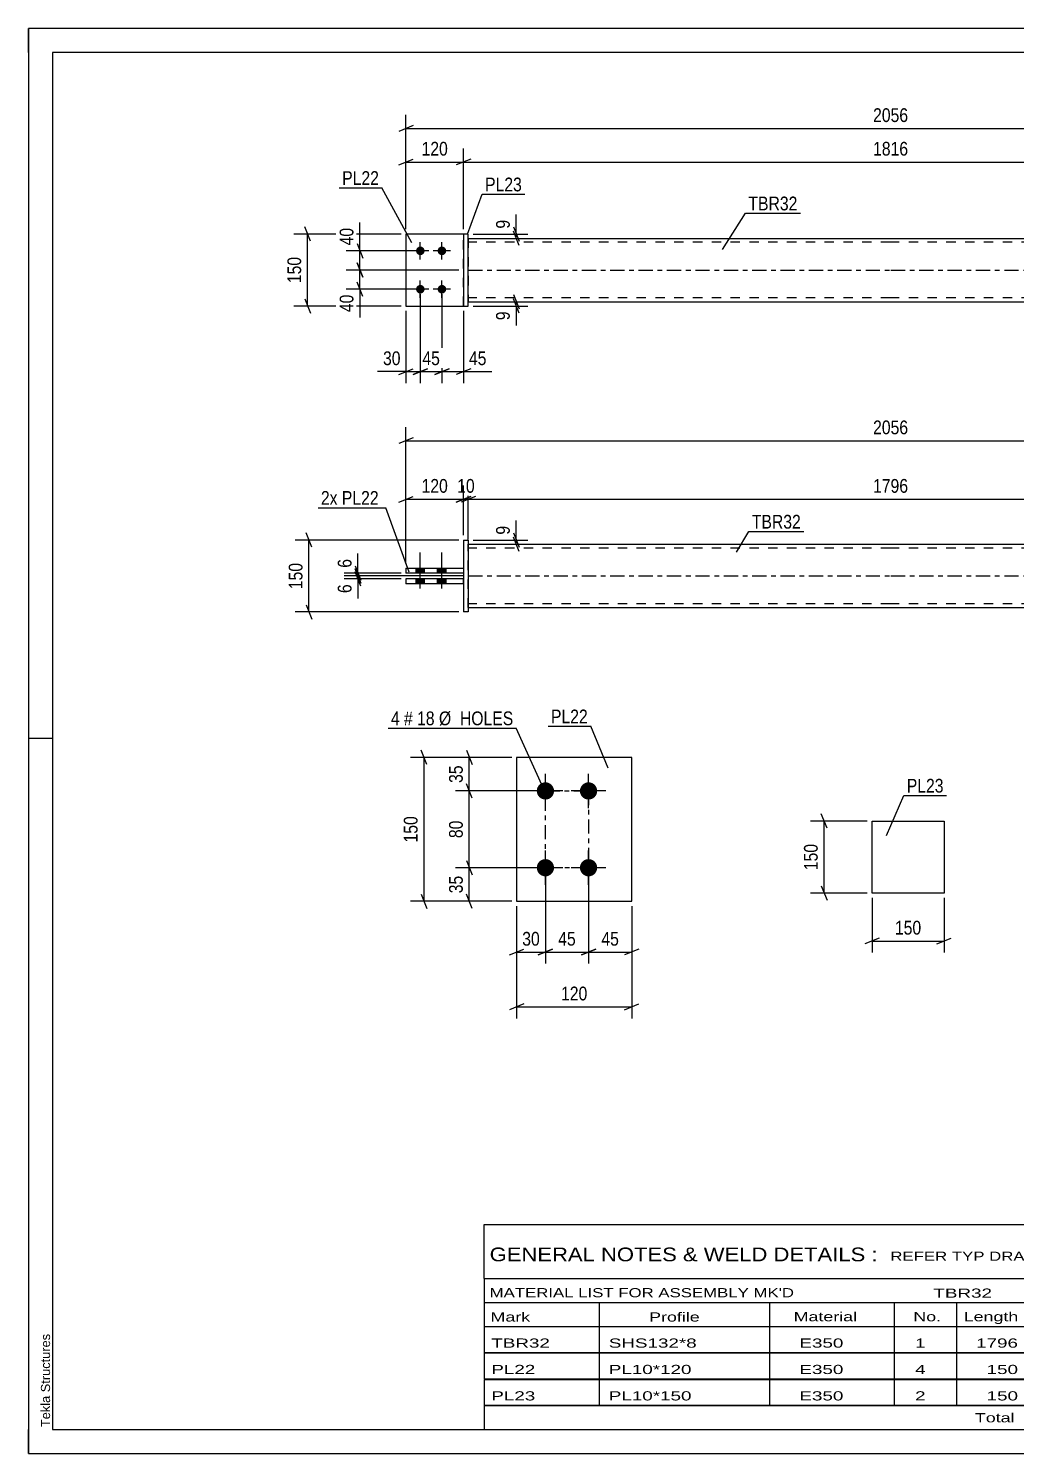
# Model space of a CAD drawing. Header units: millimetres. Extents: x 0 to 420, y 0 to 297.
# Drawn here: x 0 to 205.8, y 0 to 297 of the extents above; entities that cross this region are included whole.
import ezdxf

# ---------------------------------------------------------------- set-up
doc = ezdxf.new("R2010")
doc.units = ezdxf.units.MM
doc.linetypes.add('DXK_LINE_DOT2', pattern=[3.9198, 1.9599, -1.9599])
doc.linetypes.add('DXK_LINE_DOT3', pattern=[5.9187, 2.979, -0.9799, 0.9799, -0.9799])
doc.styles.add('Arial', font='arial.ttf', dxfattribs={"height": 0.2})
doc.styles.add('Arial Narrow', font='ARIALN.TTF', dxfattribs={"height": 0.2})

# ---------------------------------------------------------------- blocks, each defined once
blk = doc.blocks.new('Unknown-489683481-1163')
at = {"color": 5, "linetype": 'Continuous'}
for p, q in [((420, 297), (0, 297)), ((0, 297), (0, 0)), ((0, 292), (0, 297)), ((415, 292), (5, 292)), ((5, 292), (5, 5)), ((5, 149), (0, 149)), ((0, 0), (0, 5)), ((5, 5), (415, 5)), ((0, 0), (420, 0))]:
    blk.add_line(p, q, dxfattribs=at)
at = {"color": 174, "linetype": 'Continuous', "style": 'Arial'}
blk.add_text('Tekla Structures', height=1.9102, rotation=90, dxfattribs=at).set_placement((4.5, 5.5))
blk = doc.blocks.new('Unknown-489683481-3526')
at = {"color": 7, "linetype": 'Continuous'}
for p, q in [((95, 47.75), (255, 47.75)), ((95, 36.5), (95, 47.75)), ((255, 47.75), (255, 36.5)), ((95, 36.5), (255, 36.5)), ((95, 36.5), (95, 31.5)), ((255, 36.5), (255, 31.5)), ((95, 31.5), (255, 31.5)), ((95, 31.5), (95, 26.5)), ((119, 31.5), (119, 26.5)), ((154.5, 31.5), (154.5, 26.5)), ((180.5, 31.5), (180.5, 26.5)), ((193.5, 31.5), (193.5, 26.5)), ((211, 31.5), (211, 26.5)), ((233, 31.5), (233, 26.5)), ((255, 31.5), (255, 26.5)), ((95, 26.5), (255, 26.5)), ((95, 26.45), (95, 21.05)), ((95, 26.45), (255, 26.45)), ((119, 26.5), (119, 21)), ((154.5, 26.5), (154.5, 21)), ((180.5, 26.5), (180.5, 21)), ((193.5, 26.5), (193.5, 21)), ((211, 26.5), (211, 21)), ((233, 26.5), (233, 21)), ((255, 26.45), (255, 21.05)), ((95, 21.05), (255, 21.05)), ((95, 20.95), (95, 15.55)), ((95, 20.95), (255, 20.95)), ((119, 21), (119, 15.5)), ((154.5, 21), (154.5, 15.5)), ((180.5, 21), (180.5, 15.5)), ((193.5, 21), (193.5, 15.5)), ((211, 21), (211, 15.5)), ((233, 21), (233, 15.5)), ((255, 20.95), (255, 15.55)), ((95, 15.55), (255, 15.55)), ((95, 15.45), (95, 10.05)), ((95, 15.45), (255, 15.45)), ((119, 15.5), (119, 10)), ((154.5, 15.5), (154.5, 10)), ((180.5, 15.5), (180.5, 10)), ((193.5, 15.5), (193.5, 10)), ((211, 15.5), (211, 10)), ((233, 15.5), (233, 10)), ((255, 15.45), (255, 10.05)), ((95, 10.05), (255, 10.05)), ((95, 10), (255, 10)), ((95, 10), (95, 5)), ((211, 10), (211, 5)), ((233, 10), (233, 5)), ((255, 10), (255, 5)), ((95, 5), (255, 5))]:
    blk.add_line(p, q, dxfattribs=at)
at = {"color": 7, "style": 'Arial Narrow'}
for s, height, width, p in [('GENERAL NOTES & WELD DETAILS :', 2.8633, 1.4, (96.15, 40.06)), ('REFER TYP DRAWING TYP-01', 1.9089, 1.6, (179.7, 40.16)), ("MATERIAL LIST FOR ASSEMBLY MK'D", 1.9089, 1.6, (96.15, 32.56)), ('TBR32', 1.909, 1.794707, (188.68, 32.47)), ('1', 1.91, 1.794707, (217.08, 32.56)), ('No. Required', 1.9089, 1.6, (226.41, 32.56)), ('Mark', 1.909, 1.7, (96.34, 27.5)), ('Profile', 1.909, 1.7, (129.41, 27.5)), ('Material', 1.909, 1.7, (159.54, 27.56)), ('No.', 1.909, 1.7, (184.5, 27.56)), ('Length', 1.909, 1.7, (195, 27.56)), ('Area', 1.909, 1.7, (217.5, 27.56)), ('Weight', 1.909, 1.7, (237, 27.56))]:
    blk.add_text(s, height=height, dxfattribs=dict(at, width=width)).set_placement(p)
at = {"color": 7, "linetype": 'Continuous', "style": 'Arial Narrow'}
for s, height, width, p in [('TBR32', 1.909, 1.794707, (96.5, 22.06)), ('SHS132*8', 1.909, 1.794707, (121, 22.06)), ('E350', 1.909, 1.794707, (160.74, 22.06)), ('1', 1.91, 1.794707, (184.86, 22.06)), ('1796', 1.909, 1.794707, (197.58, 22.06)), ('1.0', 1.909, 1.794707, (221.32, 22.06)), ('56.0', 1.909, 1.794707, (240.14, 22.06)), ('PL22', 1.909, 1.794707, (96.5, 16.56)), ('PL10*120', 1.909, 1.794707, (121, 16.56)), ('E350', 1.909, 1.794707, (160.74, 16.56)), ('4', 1.91, 1.794707, (184.86, 16.56)), ('150', 1.909, 1.794707, (199.77, 16.56)), ('0.0', 1.909, 1.794707, (221.32, 16.56)), ('5.7', 1.909, 1.794707, (242.33, 16.56)), ('PL23', 1.909, 1.794707, (96.5, 11.06)), ('PL10*150', 1.909, 1.794707, (121, 11.06)), ('E350', 1.909, 1.794707, (160.74, 11.06)), ('2', 1.91, 1.794707, (184.86, 11.06)), ('150', 1.909, 1.794707, (199.77, 11.06)), ('0.1', 1.909, 1.794707, (221.32, 11.06)), ('3.5', 1.909, 1.794707, (242.33, 11.06)), ('Total', 1.909, 1.7, (197.33, 6.5)), ('1.2', 1.909, 1.794707, (220.83, 6.5)), ('65.1', 1.909, 1.794707, (240.14, 6.5))]:
    blk.add_text(s, height=height, dxfattribs=dict(at, width=width)).set_placement(p)
blk = doc.blocks.new('Bolt-489683481-1408 - 1400')
at = {"linetype": 'Continuous'}
for points in [[(80.8, 183.49), (82.6, 183.49), (82.6, 184.49), (80.8, 184.49)], [(80.8, 183.49), (82.6, 183.49), (82.6, 184.49), (80.8, 184.49)], [(85.3, 183.49), (87.1, 183.49), (87.1, 184.49), (85.3, 184.49)], [(85.3, 183.49), (87.1, 183.49), (87.1, 184.49), (85.3, 184.49)], [(80.8, 181.29), (82.6, 181.29), (82.6, 182.29), (80.8, 182.29)], [(80.8, 181.29), (82.6, 181.29), (82.6, 182.29), (80.8, 182.29)], [(85.3, 181.29), (87.1, 181.29), (87.1, 182.29), (85.3, 182.29)], [(85.3, 181.29), (87.1, 181.29), (87.1, 182.29), (85.3, 182.29)]]:
    blk.add_hatch(color=1, dxfattribs=at).paths.add_polyline_path(points)
at = {"color": 1, "linetype": 'Continuous'}
for p, q in [((81.7, 180.29), (81.7, 187.79)), ((81.7, 180.29), (81.7, 187.79)), ((86.2, 180.29), (86.2, 187.79)), ((86.2, 180.29), (86.2, 187.79)), ((80.8, 183.49), (80.8, 184.49)), ((80.8, 183.49), (80.8, 184.49)), ((82.6, 183.49), (82.6, 184.49)), ((82.6, 183.49), (82.6, 184.49)), ((85.3, 183.49), (85.3, 184.49)), ((85.3, 183.49), (85.3, 184.49)), ((87.1, 183.49), (87.1, 184.49)), ((87.1, 183.49), (87.1, 184.49)), ((80.8, 181.29), (80.8, 182.29)), ((80.8, 181.29), (80.8, 182.29)), ((82.6, 181.29), (82.6, 182.29)), ((82.6, 181.29), (82.6, 182.29)), ((85.3, 181.29), (85.3, 182.29)), ((85.3, 181.29), (85.3, 182.29)), ((87.1, 181.29), (87.1, 182.29)), ((87.1, 181.29), (87.1, 182.29))]:
    blk.add_line(p, q, dxfattribs=at)
blk = doc.blocks.new('Part-489683481-1471 - 1400')
at = {"linetype": 'Continuous'}
blk.add_hatch(color=2, dxfattribs=at).paths.add_polyline_path([(237.8, 176.29), (237, 177.69), (238.6, 177.69)])
at = {"color": 2, "linetype": 'Continuous'}
for p, q in [((91.7, 189.49), (179.7, 189.49)), ((179.8, 189.49), (267.8, 189.49)), ((91.7, 176.29), (179.7, 176.29)), ((179.8, 176.29), (267.8, 176.29)), ((237.8, 176.29), (237, 177.69)), ((237, 177.69), (238.6, 177.69)), ((238.6, 177.69), (237.8, 176.29))]:
    blk.add_line(p, q, dxfattribs=at)
at = {"color": 7, "linetype": 'DXK_LINE_DOT2'}
for p, q in [((91.7, 176.29), (91.7, 189.49)), ((179.7, 188.69), (91.7, 188.69)), ((267.8, 188.69), (179.8, 188.69)), ((267.8, 189.49), (267.8, 176.29)), ((179.7, 177.09), (91.7, 177.09)), ((267.8, 177.09), (179.8, 177.09))]:
    blk.add_line(p, q, dxfattribs=at)
at = {"color": 7, "linetype": 'DXK_LINE_DOT3'}
for p, q in [((91.7, 182.89), (179.7, 182.89)), ((179.8, 182.89), (267.8, 182.89))]:
    blk.add_line(p, q, dxfattribs=at)
at = {"color": 2, "linetype": 'Continuous'}
blk.add_circle((237.8, 177.19), 1, dxfattribs=at)
blk = doc.blocks.new('Part-489683481-1412 - 1400')
at = {"color": 2, "linetype": 'Continuous'}
for p, q in [((90.7, 190.39), (91.7, 190.39)), ((90.7, 190.39), (90.7, 175.39)), ((91.7, 190.39), (91.7, 175.39)), ((91.7, 175.39), (90.7, 175.39))]:
    blk.add_line(p, q, dxfattribs=at)
blk = doc.blocks.new('Part-489683481-1438 - 1400')
at = {"color": 2, "linetype": 'Continuous'}
for p, q in [((78.7, 184.49), (90.7, 184.49)), ((78.7, 184.49), (78.7, 183.49)), ((90.7, 184.49), (90.7, 183.49)), ((90.7, 183.49), (78.7, 183.49))]:
    blk.add_line(p, q, dxfattribs=at)
blk = doc.blocks.new('Part-489683481-1443 - 1400')
at = {"color": 2, "linetype": 'Continuous'}
for p, q in [((90.7, 182.29), (78.7, 182.29)), ((78.7, 182.29), (78.7, 181.29)), ((90.7, 181.29), (78.7, 181.29)), ((90.7, 181.29), (90.7, 182.29))]:
    blk.add_line(p, q, dxfattribs=at)
blk = doc.blocks.new('Part-489683481-1695 - 1676')
at = {"color": 2, "linetype": 'Continuous'}
for p, q in [((91.7, 254.16), (90.7, 254.16)), ((90.7, 254.16), (90.7, 239.16)), ((91.7, 239.16), (91.7, 254.16)), ((90.7, 239.16), (91.7, 239.16))]:
    blk.add_line(p, q, dxfattribs=at)
blk = doc.blocks.new('Bolt-489683481-1679 - 1676')
at = {"linetype": 'Continuous'}
for points in [[(81.7, 249.76, -1), (81.7, 251.56, -1)], [(86.2, 249.76, -1), (86.2, 251.56, -1)], [(81.7, 241.76, -1), (81.7, 243.56, -1)], [(86.2, 241.76, -1), (86.2, 243.56, -1)]]:
    blk.add_hatch(color=1, dxfattribs=at).paths.add_polyline_path(points)
at = {"color": 1, "linetype": 'Continuous'}
for p, q in [((81.7, 248.86), (81.7, 252.46)), ((86.2, 248.86), (86.2, 252.46)), ((83.5, 250.66), (79.9, 250.66)), ((88, 250.66), (84.4, 250.66)), ((81.7, 240.86), (81.7, 244.46)), ((86.2, 240.86), (86.2, 244.46)), ((83.5, 242.66), (79.9, 242.66)), ((88, 242.66), (84.4, 242.66))]:
    blk.add_line(p, q, dxfattribs=at)
blk = doc.blocks.new('Part-489683481-1700 - 1676')
at = {"color": 2, "linetype": 'Continuous'}
for p, q in [((90.7, 254.16), (78.7, 254.16)), ((78.7, 254.16), (78.7, 239.16)), ((78.7, 239.16), (90.7, 239.16))]:
    blk.add_line(p, q, dxfattribs=at)
at = {"color": 7, "linetype": 'DXK_LINE_DOT2'}
blk.add_line((90.7, 239.16), (90.7, 254.16), dxfattribs=at)
blk = doc.blocks.new('Part-489683481-1701 - 1676')
at = {"color": 7, "linetype": 'DXK_LINE_DOT2'}
for p, q in [((90.7, 254.16), (78.7, 254.16)), ((78.7, 254.16), (78.7, 239.16)), ((90.7, 239.16), (90.7, 254.16)), ((78.7, 239.16), (90.7, 239.16))]:
    blk.add_line(p, q, dxfattribs=at)
blk = doc.blocks.new('Part-489683481-1741 - 1676')
at = {"linetype": 'Continuous'}
blk.add_hatch(color=2, dxfattribs=at).paths.add_polyline_path([(237.8, 246.66), (237, 248.06), (238.6, 248.06)])
at = {"color": 2, "linetype": 'Continuous'}
for p, q in [((91.7, 253.26), (179.7, 253.26)), ((179.8, 253.26), (267.8, 253.26)), ((237.8, 246.66), (237, 248.06)), ((237, 248.06), (238.6, 248.06)), ((238.6, 248.06), (237.8, 246.66)), ((91.7, 240.06), (179.7, 240.06)), ((179.8, 240.06), (267.8, 240.06))]:
    blk.add_line(p, q, dxfattribs=at)
at = {"color": 7, "linetype": 'DXK_LINE_DOT2'}
for p, q in [((91.7, 253.26), (91.7, 240.06)), ((179.7, 252.46), (91.7, 252.46)), ((267.8, 252.46), (179.8, 252.46)), ((267.8, 253.26), (267.8, 240.06)), ((179.7, 240.86), (91.7, 240.86)), ((267.8, 240.86), (179.8, 240.86))]:
    blk.add_line(p, q, dxfattribs=at)
at = {"color": 7, "linetype": 'DXK_LINE_DOT3'}
for p, q in [((91.7, 246.66), (179.7, 246.66)), ((179.8, 246.66), (267.8, 246.66))]:
    blk.add_line(p, q, dxfattribs=at)
at = {"color": 2, "linetype": 'Continuous'}
blk.add_circle((237.8, 247.56), 1, dxfattribs=at)
blk = doc.blocks.new('Bolt-489683481-2102 - 2040')
at = {"linetype": 'Continuous'}
for points in [[(107.78, 136.29, -1), (107.78, 139.89, -1)], [(116.78, 136.29, -1), (116.78, 139.89, -1)], [(107.78, 120.29, -1), (107.78, 123.89, -1)], [(116.78, 120.29, -1), (116.78, 123.89, -1)]]:
    blk.add_hatch(color=1, dxfattribs=at).paths.add_polyline_path(points)
at = {"color": 1, "linetype": 'Continuous'}
for p, q in [((107.78, 134.49), (107.78, 141.69)), ((116.78, 134.49), (116.78, 141.69)), ((111.38, 138.09), (104.18, 138.09)), ((120.38, 138.09), (113.18, 138.09)), ((107.78, 118.49), (107.78, 125.69)), ((116.78, 118.49), (116.78, 125.69)), ((111.38, 122.09), (104.18, 122.09)), ((120.38, 122.09), (113.18, 122.09))]:
    blk.add_line(p, q, dxfattribs=at)
blk = doc.blocks.new('Part-489683481-2107 - 2040')
at = {"color": 2, "linetype": 'Continuous'}
for p, q in [((125.78, 145.09), (101.78, 145.09)), ((101.78, 145.09), (101.78, 115.09)), ((125.78, 115.09), (125.78, 145.09)), ((101.78, 115.09), (125.78, 115.09))]:
    blk.add_line(p, q, dxfattribs=at)
blk = doc.blocks.new('Part-489683481-2267 - 2261')
at = {"color": 2, "linetype": 'Continuous'}
for p, q in [((175.9, 131.81), (190.9, 131.81)), ((175.9, 116.81), (175.9, 131.81)), ((190.9, 131.81), (190.9, 116.81)), ((190.9, 116.81), (175.9, 116.81))]:
    blk.add_line(p, q, dxfattribs=at)
blk = doc.blocks.new('Rectangle-489683481-2247 - 2040')
at = {"color": 1, "linetype": 'DXK_LINE_DOT3'}
blk.add_lwpolyline([(107.78, 138.09), (116.78, 138.09), (116.78, 122.09), (107.78, 122.09), (107.78, 138.09)], close=True, dxfattribs=at)
blk = doc.blocks.new('StraightDimension-489683481-1553 - 1400')
at = {"color": 7, "linetype": 'Continuous'}
for p, q in [((68.1, 184.39), (69.3, 181.39)), ((90.7, 182.89), (65.85, 182.89)), ((77.7, 182.29), (65.85, 182.29)), ((69.3, 180.79), (68.1, 183.79)), ((68.7, 182.29), (68.7, 182.89))]:
    blk.add_line(p, q, dxfattribs=at)
at = {"color": 0}
blk.add_wipeout([(67.95, 181.76), (63.75, 181.76), (63.75, 178.73), (67.95, 178.73)], dxfattribs=at)
at = {"color": 7, "linetype": 'Continuous'}
blk.add_line((68.7, 182.29), (68.7, 178.21), dxfattribs=at)
blk.add_line((68.7, 182.29), (68.7, 178.21), dxfattribs=at)
at = {"color": 3, "style": 'Arial Narrow'}
blk.add_text('6', height=2.86, rotation=90.0002, dxfattribs=at).set_placement((67.35, 179.33))
blk = doc.blocks.new('StraightDimension-489683481-1480 - 1400')
at = {"color": 7, "linetype": 'Continuous'}
for p, q in [((92.7, 190.39), (104.1, 190.39)), ((101.1, 191.89), (102.3, 188.89)), ((102.3, 187.99), (101.1, 190.99)), ((101.7, 189.49), (101.7, 190.39)), ((92.7, 189.49), (104.1, 189.49))]:
    blk.add_line(p, q, dxfattribs=at)
at = {"color": 0}
blk.add_wipeout([(100.95, 193.94), (96.75, 193.94), (96.75, 190.91), (100.95, 190.91)], dxfattribs=at)
at = {"color": 7, "linetype": 'Continuous'}
blk.add_line((101.7, 190.39), (101.7, 194.46), dxfattribs=at)
blk.add_line((101.7, 190.39), (101.7, 194.46), dxfattribs=at)
at = {"color": 3, "style": 'Arial Narrow'}
blk.add_text('9', height=2.86, rotation=90.0002, dxfattribs=at).set_placement((100.35, 191.51))
blk = doc.blocks.new('StraightDimension-489683481-1512 - 1400')
at = {"color": 7, "linetype": 'Continuous'}
for p, q in [((93.2, 199.49), (90.2, 198.29)), ((91.7, 190.49), (91.7, 201.74)), ((266.3, 198.29), (269.3, 199.49)), ((267.8, 190.49), (267.8, 201.74)), ((91.7, 198.89), (267.8, 198.89))]:
    blk.add_line(p, q, dxfattribs=at)
at = {"color": 0}
blk.add_wipeout([(184.01, 199.64), (184.01, 203.84), (175.5, 203.84), (175.5, 199.64)], dxfattribs=at)
at = {"color": 3, "style": 'Arial Narrow'}
blk.add_text('1796', height=2.863, dxfattribs=at).set_placement((176.1, 200.24))
blk = doc.blocks.new('StraightDimension-489683481-1522 - 1400')
at = {"color": 7, "linetype": 'Continuous'}
for p, q in [((89.2, 198.29), (92.2, 199.49)), ((93.2, 199.49), (90.2, 198.29)), ((90.7, 191.39), (90.7, 201.74)), ((91.7, 190.49), (91.7, 201.74)), ((90.7, 198.89), (91.7, 198.89))]:
    blk.add_line(p, q, dxfattribs=at)
at = {"color": 0}
blk.add_wipeout([(93.63, 199.64), (93.63, 203.84), (88.78, 203.84), (88.78, 199.64)], dxfattribs=at)
at = {"color": 3, "style": 'Arial Narrow'}
blk.add_text('10', height=2.863, dxfattribs=at).set_placement((89.38, 200.24))
blk = doc.blocks.new('StraightDimension-489683481-1532 - 1400')
at = {"color": 7, "linetype": 'Continuous'}
for p, q in [((77.2, 198.29), (80.2, 199.49)), ((78.7, 185.49), (78.7, 201.74)), ((92.2, 199.49), (89.2, 198.29)), ((90.7, 191.39), (90.7, 201.74)), ((78.7, 198.89), (90.7, 198.89))]:
    blk.add_line(p, q, dxfattribs=at)
at = {"color": 0}
blk.add_wipeout([(88.05, 199.64), (88.05, 203.84), (81.36, 203.84), (81.36, 199.64)], dxfattribs=at)
at = {"color": 3, "style": 'Arial Narrow'}
blk.add_text('120', height=2.863, dxfattribs=at).set_placement((81.96, 200.24))
blk = doc.blocks.new('StraightDimension-489683481-1569 - 1400')
at = {"color": 7, "linetype": 'Continuous'}
for p, q in [((68.1, 184.99), (69.3, 181.99)), ((69.3, 181.39), (68.1, 184.39)), ((77.7, 183.49), (65.85, 183.49)), ((90.7, 182.89), (65.85, 182.89)), ((68.7, 182.89), (68.7, 183.49))]:
    blk.add_line(p, q, dxfattribs=at)
at = {"color": 0}
blk.add_wipeout([(67.95, 187.04), (63.75, 187.04), (63.75, 184.01), (67.95, 184.01)], dxfattribs=at)
at = {"color": 7, "linetype": 'Continuous'}
blk.add_line((68.7, 183.49), (68.7, 187.56), dxfattribs=at)
blk.add_line((68.7, 183.49), (68.7, 187.56), dxfattribs=at)
at = {"color": 3, "style": 'Arial Narrow'}
blk.add_text('6', height=2.86, rotation=90.0002, dxfattribs=at).set_placement((67.35, 184.61))
blk = doc.blocks.new('StraightDimension-489683481-1586 - 1400')
at = {"color": 7, "linetype": 'Continuous'}
for p, q in [((78.7, 185.49), (78.7, 213.93)), ((280.8, 185.49), (280.8, 213.93)), ((80.2, 211.68), (77.2, 210.48)), ((78.7, 211.08), (280.8, 211.08)), ((279.3, 210.48), (282.3, 211.68))]:
    blk.add_line(p, q, dxfattribs=at)
at = {"color": 0}
blk.add_wipeout([(184.01, 211.83), (184.01, 216.03), (175.5, 216.03), (175.5, 211.83)], dxfattribs=at)
at = {"color": 3, "style": 'Arial Narrow'}
blk.add_text('2056', height=2.863, dxfattribs=at).set_placement((176.1, 212.43))
blk = doc.blocks.new('StraightDimension-489683481-3452 - 1400')
at = {"color": 7, "linetype": 'Continuous'}
for p, q in [((89.7, 190.39), (55.63, 190.39)), ((59.08, 188.89), (57.88, 191.89)), ((58.48, 175.39), (58.48, 190.39)), ((89.7, 175.39), (55.63, 175.39)), ((57.88, 176.89), (59.08, 173.89))]:
    blk.add_line(p, q, dxfattribs=at)
at = {"color": 0}
blk.add_wipeout([(57.73, 186.23), (53.53, 186.23), (53.53, 179.54), (57.73, 179.54)], dxfattribs=at)
at = {"color": 3, "style": 'Arial Narrow'}
blk.add_text('150', height=2.863, rotation=90.0002, dxfattribs=at).set_placement((57.13, 180.14))
blk = doc.blocks.new('StraightDimension-489683481-3431 - 1676')
at = {"color": 7, "linetype": 'Continuous'}
for p, q in [((58.8, 252.66), (57.6, 255.66)), ((77.7, 254.16), (55.35, 254.16)), ((58.2, 239.16), (58.2, 254.16)), ((57.6, 240.66), (58.8, 237.66)), ((77.7, 239.16), (55.35, 239.16))]:
    blk.add_line(p, q, dxfattribs=at)
at = {"color": 0}
blk.add_wipeout([(57.45, 250.01), (53.25, 250.01), (53.25, 243.32), (57.45, 243.32)], dxfattribs=at)
at = {"color": 3, "style": 'Arial Narrow'}
blk.add_text('150', height=2.863, rotation=90.0002, dxfattribs=at).set_placement((56.85, 243.92))
blk = doc.blocks.new('StraightDimension-489683481-1903 - 1676')
at = {"color": 7, "linetype": 'Continuous'}
for p, q in [((86.2, 241.66), (86.2, 223.09)), ((90.7, 238.16), (90.7, 223.09)), ((84.7, 224.89), (87.7, 226.09)), ((92.2, 226.09), (89.2, 224.89)), ((86.2, 225.49), (90.7, 225.49))]:
    blk.add_line(p, q, dxfattribs=at)
at = {"color": 0}
blk.add_wipeout([(96.08, 226.24), (96.08, 230.44), (91.23, 230.44), (91.23, 226.24)], dxfattribs=at)
at = {"color": 7, "linetype": 'Continuous'}
blk.add_line((90.7, 225.49), (96.61, 225.49), dxfattribs=at)
blk.add_line((90.7, 225.49), (96.61, 225.49), dxfattribs=at)
at = {"color": 3, "style": 'Arial Narrow'}
blk.add_text('45', height=2.863, dxfattribs=at).set_placement((91.83, 226.84))
blk = doc.blocks.new('StraightDimension-489683481-1887 - 1676')
at = {"color": 7, "linetype": 'Continuous'}
for p, q in [((81.7, 241.66), (81.7, 223.09)), ((86.2, 241.66), (86.2, 223.09)), ((80.2, 224.89), (83.2, 226.09)), ((87.7, 226.09), (84.7, 224.89)), ((81.7, 225.49), (86.2, 225.49))]:
    blk.add_line(p, q, dxfattribs=at)
at = {"color": 0}
blk.add_wipeout([(86.38, 226.24), (86.38, 230.44), (81.53, 230.44), (81.53, 226.24)], dxfattribs=at)
at = {"color": 3, "style": 'Arial Narrow'}
blk.add_text('45', height=2.863, dxfattribs=at).set_placement((82.13, 226.84))
blk = doc.blocks.new('StraightDimension-489683481-1926 - 1676')
at = {"color": 7, "linetype": 'Continuous'}
for p, q in [((80.2, 276.76), (77.2, 275.56)), ((78.7, 255.16), (78.7, 279.01)), ((279.3, 275.56), (282.3, 276.76)), ((280.8, 255.16), (280.8, 279.01)), ((78.7, 276.16), (280.8, 276.16))]:
    blk.add_line(p, q, dxfattribs=at)
at = {"color": 0}
blk.add_wipeout([(184.01, 276.91), (184.01, 281.11), (175.5, 281.11), (175.5, 276.91)], dxfattribs=at)
at = {"color": 3, "style": 'Arial Narrow'}
blk.add_text('2056', height=2.863, dxfattribs=at).set_placement((176.1, 277.51))
blk = doc.blocks.new('StraightDimension-489683481-1842 - 1676')
at = {"color": 7, "linetype": 'Continuous'}
for p, q in [((89.7, 246.66), (66.25, 246.66)), ((68.5, 248.16), (69.7, 245.16)), ((69.1, 242.66), (69.1, 246.66)), ((69.7, 241.16), (68.5, 244.16)), ((80.7, 242.66), (66.25, 242.66))]:
    blk.add_line(p, q, dxfattribs=at)
at = {"color": 0}
blk.add_wipeout([(68.35, 242.14), (64.15, 242.14), (64.15, 237.28), (68.35, 237.28)], dxfattribs=at)
at = {"color": 7, "linetype": 'Continuous'}
blk.add_line((69.1, 242.66), (69.1, 236.76), dxfattribs=at)
blk.add_line((69.1, 242.66), (69.1, 236.76), dxfattribs=at)
at = {"color": 3, "style": 'Arial Narrow'}
blk.add_text('40', height=2.863, rotation=90.0002, dxfattribs=at).set_placement((67.75, 237.88))
blk = doc.blocks.new('StraightDimension-489683481-1851 - 1676')
at = {"color": 7, "linetype": 'Continuous'}
for p, q in [((80.7, 250.66), (66.25, 250.66)), ((68.5, 252.16), (69.7, 249.16)), ((69.1, 246.66), (69.1, 250.66)), ((89.7, 246.66), (66.25, 246.66)), ((69.7, 245.16), (68.5, 248.16))]:
    blk.add_line(p, q, dxfattribs=at)
at = {"color": 0}
blk.add_wipeout([(68.35, 256.04), (64.15, 256.04), (64.15, 251.19), (68.35, 251.19)], dxfattribs=at)
at = {"color": 7, "linetype": 'Continuous'}
blk.add_line((69.1, 250.66), (69.1, 256.57), dxfattribs=at)
blk.add_line((69.1, 250.66), (69.1, 256.57), dxfattribs=at)
at = {"color": 3, "style": 'Arial Narrow'}
blk.add_text('40', height=2.863, rotation=90.0002, dxfattribs=at).set_placement((67.75, 251.79))
blk = doc.blocks.new('StraightDimension-489683481-1868 - 1676')
at = {"color": 7, "linetype": 'Continuous'}
for p, q in [((81.7, 241.66), (81.7, 223.09)), ((78.7, 238.16), (78.7, 223.09)), ((77.2, 224.89), (80.2, 226.09)), ((83.2, 226.09), (80.2, 224.89)), ((78.7, 225.49), (81.7, 225.49))]:
    blk.add_line(p, q, dxfattribs=at)
at = {"color": 0}
blk.add_wipeout([(78.18, 226.24), (78.18, 230.44), (73.32, 230.44), (73.32, 226.24)], dxfattribs=at)
at = {"color": 7, "linetype": 'Continuous'}
blk.add_line((78.7, 225.49), (72.8, 225.49), dxfattribs=at)
blk.add_line((78.7, 225.49), (72.8, 225.49), dxfattribs=at)
at = {"color": 3, "style": 'Arial Narrow'}
blk.add_text('30', height=2.863, dxfattribs=at).set_placement((73.92, 226.84))
blk = doc.blocks.new('StraightDimension-489683481-1946 - 1676')
at = {"color": 7, "linetype": 'Continuous'}
for p, q in [((78.7, 255.16), (78.7, 272.01)), ((90.7, 255.16), (90.7, 272.01)), ((77.2, 268.56), (80.2, 269.76)), ((78.7, 269.16), (90.7, 269.16)), ((92.2, 269.76), (89.2, 268.56))]:
    blk.add_line(p, q, dxfattribs=at)
at = {"color": 0}
blk.add_wipeout([(88.05, 269.91), (88.05, 274.11), (81.36, 274.11), (81.36, 269.91)], dxfattribs=at)
at = {"color": 3, "style": 'Arial Narrow'}
blk.add_text('120', height=2.863, dxfattribs=at).set_placement((81.96, 270.51))
blk = doc.blocks.new('StraightDimension-489683481-1968 - 1676')
at = {"color": 7, "linetype": 'Continuous'}
for p, q in [((90.7, 255.16), (90.7, 272.01)), ((268.8, 255.16), (268.8, 272.01)), ((92.2, 269.76), (89.2, 268.56)), ((90.7, 269.16), (268.8, 269.16)), ((267.3, 268.56), (270.3, 269.76))]:
    blk.add_line(p, q, dxfattribs=at)
at = {"color": 0}
blk.add_wipeout([(184.01, 269.91), (184.01, 274.11), (175.5, 274.11), (175.5, 269.91)], dxfattribs=at)
at = {"color": 3, "style": 'Arial Narrow'}
blk.add_text('1816', height=2.863, dxfattribs=at).set_placement((176.1, 270.51))
blk = doc.blocks.new('StraightDimension-489683481-2716 - 1676')
at = {"color": 7, "linetype": 'Continuous'}
for p, q in [((101.1, 255.66), (102.3, 252.66)), ((92.7, 254.16), (104.1, 254.16)), ((92.7, 253.26), (104.1, 253.26)), ((102.3, 251.76), (101.1, 254.76)), ((101.7, 253.26), (101.7, 254.16))]:
    blk.add_line(p, q, dxfattribs=at)
at = {"color": 0}
blk.add_wipeout([(100.95, 257.72), (96.75, 257.72), (96.75, 254.69), (100.95, 254.69)], dxfattribs=at)
at = {"color": 7, "linetype": 'Continuous'}
blk.add_line((101.7, 254.16), (101.7, 258.24), dxfattribs=at)
blk.add_line((101.7, 254.16), (101.7, 258.24), dxfattribs=at)
at = {"color": 3, "style": 'Arial Narrow'}
blk.add_text('9', height=2.86, rotation=90.0002, dxfattribs=at).set_placement((100.35, 255.29))
blk = doc.blocks.new('StraightDimension-489683481-2723 - 1676')
at = {"color": 7, "linetype": 'Continuous'}
for p, q in [((101.1, 241.56), (102.3, 238.56)), ((102.3, 237.66), (101.1, 240.66)), ((92.7, 240.06), (104.1, 240.06)), ((92.7, 239.16), (104.1, 239.16)), ((101.7, 239.16), (101.7, 240.06))]:
    blk.add_line(p, q, dxfattribs=at)
at = {"color": 0}
blk.add_wipeout([(100.95, 238.64), (96.75, 238.64), (96.75, 235.61), (100.95, 235.61)], dxfattribs=at)
at = {"color": 7, "linetype": 'Continuous'}
blk.add_line((101.7, 239.16), (101.7, 235.08), dxfattribs=at)
blk.add_line((101.7, 239.16), (101.7, 235.08), dxfattribs=at)
at = {"color": 3, "style": 'Arial Narrow'}
blk.add_text('9', height=2.86, rotation=90.0002, dxfattribs=at).set_placement((100.35, 236.21))
blk = doc.blocks.new('StraightDimension-489683481-2149 - 2040')
at = {"color": 7, "linetype": 'Continuous'}
for p, q in [((91.3, 146.59), (92.5, 143.59)), ((100.78, 145.09), (89.05, 145.09)), ((91.9, 138.09), (91.9, 145.09)), ((106.78, 138.09), (89.05, 138.09)), ((92.5, 136.59), (91.3, 139.59))]:
    blk.add_line(p, q, dxfattribs=at)
at = {"color": 0}
blk.add_wipeout([(91.15, 144.02), (86.95, 144.02), (86.95, 139.16), (91.15, 139.16)], dxfattribs=at)
at = {"color": 3, "style": 'Arial Narrow'}
blk.add_text('35', height=2.863, rotation=90.0002, dxfattribs=at).set_placement((90.55, 139.76))
blk = doc.blocks.new('StraightDimension-489683481-2109 - 2040')
at = {"color": 7, "linetype": 'Continuous'}
for p, q in [((101.78, 114.09), (101.78, 90.69)), ((125.78, 114.09), (125.78, 90.69)), ((103.28, 93.69), (100.28, 92.49)), ((101.78, 93.09), (125.78, 93.09)), ((124.28, 92.49), (127.28, 93.69))]:
    blk.add_line(p, q, dxfattribs=at)
at = {"color": 0}
blk.add_wipeout([(117.12, 93.84), (117.12, 98.04), (110.44, 98.04), (110.44, 93.84)], dxfattribs=at)
at = {"color": 3, "style": 'Arial Narrow'}
blk.add_text('120', height=2.863, dxfattribs=at).set_placement((111.04, 94.44))
blk = doc.blocks.new('StraightDimension-489683481-2165 - 2040')
at = {"color": 7, "linetype": 'Continuous'}
for p, q in [((106.78, 138.09), (89.05, 138.09)), ((92.5, 136.59), (91.3, 139.59)), ((91.9, 122.09), (91.9, 138.09)), ((106.78, 122.09), (89.05, 122.09)), ((91.3, 123.59), (92.5, 120.59))]:
    blk.add_line(p, q, dxfattribs=at)
at = {"color": 0}
blk.add_wipeout([(91.15, 132.52), (86.95, 132.52), (86.95, 127.66), (91.15, 127.66)], dxfattribs=at)
at = {"color": 3, "style": 'Arial Narrow'}
blk.add_text('80', height=2.863, rotation=90.0002, dxfattribs=at).set_placement((90.55, 128.26))
blk = doc.blocks.new('StraightDimension-489683481-2132 - 2040')
at = {"color": 7, "linetype": 'Continuous'}
for p, q in [((106.78, 122.09), (89.05, 122.09)), ((91.3, 123.59), (92.5, 120.59)), ((91.9, 115.09), (91.9, 122.09)), ((92.5, 113.59), (91.3, 116.59)), ((100.78, 115.09), (89.05, 115.09))]:
    blk.add_line(p, q, dxfattribs=at)
at = {"color": 0}
blk.add_wipeout([(91.15, 121.02), (86.95, 121.02), (86.95, 116.16), (91.15, 116.16)], dxfattribs=at)
at = {"color": 3, "style": 'Arial Narrow'}
blk.add_text('35', height=2.863, rotation=90.0002, dxfattribs=at).set_placement((90.55, 116.76))
blk = doc.blocks.new('StraightDimension-489683481-2179 - 2040')
at = {"color": 7, "linetype": 'Continuous'}
for p, q in [((83.07, 143.59), (81.87, 146.59)), ((100.78, 145.09), (79.62, 145.09)), ((82.47, 115.09), (82.47, 145.09)), ((81.87, 116.59), (83.07, 113.59)), ((100.78, 115.09), (79.62, 115.09))]:
    blk.add_line(p, q, dxfattribs=at)
at = {"color": 0}
blk.add_wipeout([(81.72, 133.43), (77.52, 133.43), (77.52, 126.75), (81.72, 126.75)], dxfattribs=at)
at = {"color": 3, "style": 'Arial Narrow'}
blk.add_text('150', height=2.863, rotation=90.0002, dxfattribs=at).set_placement((81.12, 127.35))
blk = doc.blocks.new('StraightDimension-489683481-2199 - 2040')
at = {"color": 7, "linetype": 'Continuous'}
for p, q in [((107.78, 121.09), (107.78, 102.1)), ((101.78, 114.09), (101.78, 102.1)), ((100.28, 103.9), (103.28, 105.1)), ((101.78, 104.5), (107.78, 104.5)), ((109.28, 105.1), (106.28, 103.9))]:
    blk.add_line(p, q, dxfattribs=at)
at = {"color": 0}
blk.add_wipeout([(107.21, 105.25), (107.21, 109.45), (102.35, 109.45), (102.35, 105.25)], dxfattribs=at)
at = {"color": 3, "style": 'Arial Narrow'}
blk.add_text('30', height=2.863, dxfattribs=at).set_placement((102.95, 105.85))
blk = doc.blocks.new('StraightDimension-489683481-2215 - 2040')
at = {"color": 7, "linetype": 'Continuous'}
for p, q in [((116.78, 121.09), (116.78, 102.1)), ((125.78, 114.09), (125.78, 102.1)), ((115.28, 103.9), (118.28, 105.1)), ((116.78, 104.5), (125.78, 104.5)), ((127.28, 105.1), (124.28, 103.9))]:
    blk.add_line(p, q, dxfattribs=at)
at = {"color": 0}
blk.add_wipeout([(123.71, 105.25), (123.71, 109.45), (118.85, 109.45), (118.85, 105.25)], dxfattribs=at)
at = {"color": 3, "style": 'Arial Narrow'}
blk.add_text('45', height=2.863, dxfattribs=at).set_placement((119.45, 105.85))
blk = doc.blocks.new('StraightDimension-489683481-2234 - 2040')
at = {"color": 7, "linetype": 'Continuous'}
for p, q in [((107.78, 121.09), (107.78, 102.1)), ((116.78, 121.09), (116.78, 102.1)), ((106.28, 103.9), (109.28, 105.1)), ((107.78, 104.5), (116.78, 104.5)), ((118.28, 105.1), (115.28, 103.9))]:
    blk.add_line(p, q, dxfattribs=at)
at = {"color": 0}
blk.add_wipeout([(114.71, 105.25), (114.71, 109.45), (109.85, 109.45), (109.85, 105.25)], dxfattribs=at)
at = {"color": 3, "style": 'Arial Narrow'}
blk.add_text('45', height=2.863, dxfattribs=at).set_placement((110.45, 105.85))
blk = doc.blocks.new('StraightDimension-489683481-2269 - 2261')
at = {"color": 7, "linetype": 'Continuous'}
for p, q in [((174.9, 131.81), (163.05, 131.81)), ((166.5, 130.31), (165.3, 133.31)), ((165.9, 116.81), (165.9, 131.81)), ((174.9, 116.81), (163.05, 116.81)), ((165.3, 118.31), (166.5, 115.31))]:
    blk.add_line(p, q, dxfattribs=at)
at = {"color": 0}
blk.add_wipeout([(165.15, 127.66), (160.95, 127.66), (160.95, 120.97), (165.15, 120.97)], dxfattribs=at)
at = {"color": 3, "style": 'Arial Narrow'}
blk.add_text('150', height=2.863, rotation=90.0002, dxfattribs=at).set_placement((164.55, 121.57))
blk = doc.blocks.new('StraightDimension-489683481-2278 - 2261')
at = {"color": 7, "linetype": 'Continuous'}
for p, q in [((175.9, 115.81), (175.9, 104.41)), ((190.9, 115.81), (190.9, 104.41)), ((177.4, 107.41), (174.4, 106.21)), ((189.4, 106.21), (192.4, 107.41)), ((175.9, 106.81), (190.9, 106.81))]:
    blk.add_line(p, q, dxfattribs=at)
at = {"color": 0}
blk.add_wipeout([(186.74, 107.56), (186.74, 111.76), (180.06, 111.76), (180.06, 107.56)], dxfattribs=at)
at = {"color": 3, "style": 'Arial Narrow'}
blk.add_text('150', height=2.863, dxfattribs=at).set_placement((180.66, 108.16))
blk = doc.blocks.new('Mark-489683481-1467 - 1400')
at = {"color": 0}
blk.add_wipeout([(161.05, 192.77), (161.05, 195.77), (150.82, 195.77), (150.82, 192.77)], dxfattribs=at)
blk.add_wipeout([(161.05, 192.77), (161.05, 195.77), (150.82, 195.77), (150.82, 192.77)], dxfattribs=at)
at = {"color": 30, "linetype": 'Continuous'}
for p, q in [((147.63, 187.85), (150.22, 192.17)), ((150.22, 192.17), (161.65, 192.17))]:
    blk.add_line(p, q, dxfattribs=at)
at = {"color": 3, "style": 'Arial Narrow'}
blk.add_text('TBR32', height=2.863, dxfattribs=at).set_placement((150.82, 192.77))
blk = doc.blocks.new('MarkSet-489683481-1661 - 1400')
at = {"color": 30, "linetype": 'Continuous'}
blk.add_line((79.4, 183.67), (74.51, 197.13), dxfattribs=at)
at = {"color": 0}
blk.add_wipeout([(64.44, 197.73), (64.44, 200.73), (60.97, 200.73), (60.97, 197.73)], dxfattribs=at)
blk.add_wipeout([(64.44, 197.73), (64.44, 200.73), (60.97, 200.73), (60.97, 197.73)], dxfattribs=at)
blk.add_wipeout([(73.01, 197.73), (73.01, 200.73), (65.34, 200.73), (65.34, 197.73)], dxfattribs=at)
blk.add_wipeout([(73.01, 197.73), (73.01, 200.73), (65.34, 200.73), (65.34, 197.73)], dxfattribs=at)
at = {"color": 30, "linetype": 'Continuous'}
blk.add_line((60.37, 197.13), (74.51, 197.13), dxfattribs=at)
at = {"color": 3, "style": 'Arial Narrow'}
for s, p in [('2x', (60.97, 197.73)), ('PL22', (65.34, 197.73))]:
    blk.add_text(s, height=2.863, dxfattribs=at).set_placement(p)
blk = doc.blocks.new('Mark-489683481-1696 - 1676')
at = {"color": 0}
blk.add_wipeout([(73.09, 264.4), (73.09, 267.4), (65.41, 267.4), (65.41, 264.4)], dxfattribs=at)
blk.add_wipeout([(73.09, 264.4), (73.09, 267.4), (65.41, 267.4), (65.41, 264.4)], dxfattribs=at)
at = {"color": 30, "linetype": 'Continuous'}
for p in [(64.81, 263.8), (79.93, 252.34)]:
    blk.add_line(p, (73.69, 263.8), dxfattribs=at)
at = {"color": 3, "style": 'Arial Narrow'}
blk.add_text('PL22', height=2.863, dxfattribs=at).set_placement((65.41, 264.4))
blk = doc.blocks.new('Mark-489683481-1691 - 1676')
at = {"color": 0}
blk.add_wipeout([(102.88, 263.06), (102.88, 266.06), (95.2, 266.06), (95.2, 263.06)], dxfattribs=at)
blk.add_wipeout([(102.88, 263.06), (102.88, 266.06), (95.2, 266.06), (95.2, 263.06)], dxfattribs=at)
at = {"color": 30, "linetype": 'Continuous'}
for p, q in [((91.57, 254.16), (94.6, 262.46)), ((94.6, 262.46), (103.48, 262.46))]:
    blk.add_line(p, q, dxfattribs=at)
at = {"color": 3, "style": 'Arial Narrow'}
blk.add_text('PL23', height=2.863, dxfattribs=at).set_placement((95.2, 263.06))
blk = doc.blocks.new('Mark-489683481-1737 - 1676')
at = {"color": 0}
blk.add_wipeout([(160.34, 259.1), (160.34, 262.1), (150.11, 262.1), (150.11, 259.1)], dxfattribs=at)
blk.add_wipeout([(160.34, 259.1), (160.34, 262.1), (150.11, 262.1), (150.11, 259.1)], dxfattribs=at)
at = {"color": 30, "linetype": 'Continuous'}
for p, q in [((144.68, 250.97), (149.51, 258.5)), ((149.51, 258.5), (160.94, 258.5))]:
    blk.add_line(p, q, dxfattribs=at)
at = {"color": 3, "style": 'Arial Narrow'}
blk.add_text('TBR32', height=2.863, dxfattribs=at).set_placement((150.11, 259.1))
blk = doc.blocks.new('Mark-489683481-2098 - 2040')
at = {"color": 0}
blk.add_wipeout([(77.4, 151.79), (77.4, 154.79), (75.57, 154.79), (75.57, 151.79)], dxfattribs=at)
blk.add_wipeout([(77.4, 151.79), (77.4, 154.79), (75.57, 154.79), (75.57, 151.79)], dxfattribs=at)
blk.add_wipeout([(80.12, 151.79), (80.12, 154.79), (78.3, 154.79), (78.3, 151.79)], dxfattribs=at)
blk.add_wipeout([(80.12, 151.79), (80.12, 154.79), (78.3, 154.79), (78.3, 151.79)], dxfattribs=at)
at = {"color": 3, "style": 'Arial Narrow'}
blk.add_text('4', height=2.86, dxfattribs=at).set_placement((75.57, 151.79))
at = {"color": 0}
blk.add_wipeout([(84.68, 151.79), (84.68, 154.79), (81.02, 154.79), (81.02, 151.79)], dxfattribs=at)
blk.add_wipeout([(84.68, 151.79), (84.68, 154.79), (81.02, 154.79), (81.02, 151.79)], dxfattribs=at)
at = {"color": 3, "style": 'Arial Narrow'}
blk.add_text('#', height=2.86, dxfattribs=at).set_placement((78.3, 151.79))
at = {"color": 0}
blk.add_wipeout([(101.11, 151.79), (101.11, 154.79), (85.58, 154.79), (85.58, 151.79)], dxfattribs=at)
blk.add_wipeout([(101.11, 151.79), (101.11, 154.79), (85.58, 154.79), (85.58, 151.79)], dxfattribs=at)
at = {"color": 7, "linetype": 'Continuous'}
for p in [(74.97, 151.19), (107.38, 138.61)]:
    blk.add_line(p, (101.71, 151.19), dxfattribs=at)
at = {"color": 3, "style": 'Arial Narrow'}
for s, p in [('18', (81.02, 151.79)), ('Ø  HOLES', (85.58, 151.79))]:
    blk.add_text(s, height=2.863, dxfattribs=at).set_placement(p)
blk = doc.blocks.new('Mark-489683481-2103 - 2040')
at = {"color": 0}
blk.add_wipeout([(116.62, 152.18), (116.62, 155.18), (108.94, 155.18), (108.94, 152.18)], dxfattribs=at)
blk.add_wipeout([(116.62, 152.18), (116.62, 155.18), (108.94, 155.18), (108.94, 152.18)], dxfattribs=at)
at = {"color": 30, "linetype": 'Continuous'}
for p in [(108.34, 151.58), (120.88, 142.82)]:
    blk.add_line(p, (117.22, 151.58), dxfattribs=at)
at = {"color": 3, "style": 'Arial Narrow'}
blk.add_text('PL22', height=2.863, dxfattribs=at).set_placement((108.94, 152.18))
blk = doc.blocks.new('Mark-489683481-2263 - 2261')
at = {"color": 0}
blk.add_wipeout([(190.81, 137.75), (190.81, 140.75), (183.13, 140.75), (183.13, 137.75)], dxfattribs=at)
blk.add_wipeout([(190.81, 137.75), (190.81, 140.75), (183.13, 140.75), (183.13, 137.75)], dxfattribs=at)
at = {"color": 30, "linetype": 'Continuous'}
for p, q in [((178.93, 128.79), (182.53, 137.15)), ((182.53, 137.15), (191.41, 137.15))]:
    blk.add_line(p, q, dxfattribs=at)
at = {"color": 3, "style": 'Arial Narrow'}
blk.add_text('PL23', height=2.863, dxfattribs=at).set_placement((183.13, 137.75))

msp = doc.modelspace()

# ---------------------------------------------------------------- block references
for name in ['Unknown-489683481-1163', 'Part-489683481-1700 - 1676', 'Part-489683481-1701 - 1676', 'Bolt-489683481-1679 - 1676', 'Part-489683481-1695 - 1676', 'Part-489683481-1741 - 1676', 'Part-489683481-1412 - 1400', 'Bolt-489683481-1408 - 1400', 'Part-489683481-1471 - 1400', 'Part-489683481-1438 - 1400', 'Part-489683481-1443 - 1400', 'Part-489683481-2107 - 2040', 'Bolt-489683481-2102 - 2040', 'Rectangle-489683481-2247 - 2040', 'Part-489683481-2267 - 2261', 'Unknown-489683481-3526']:
    msp.add_blockref(name, (0, 0))

# ---------------------------------------------------------------- next in the draw order: block references
for name in ['StraightDimension-489683481-3431 - 1676', 'StraightDimension-489683481-1903 - 1676', 'StraightDimension-489683481-1480 - 1400', 'StraightDimension-489683481-1553 - 1400', 'StraightDimension-489683481-2149 - 2040', 'Mark-489683481-2263 - 2261', 'StraightDimension-489683481-2269 - 2261', 'StraightDimension-489683481-2109 - 2040']:
    msp.add_blockref(name, (0, 0))

# ---------------------------------------------------------------- next in the draw order: block references
for name in ['StraightDimension-489683481-1926 - 1676', 'StraightDimension-489683481-1887 - 1676', 'StraightDimension-489683481-2723 - 1676', 'StraightDimension-489683481-1512 - 1400', 'StraightDimension-489683481-2165 - 2040', 'StraightDimension-489683481-2215 - 2040', 'StraightDimension-489683481-2278 - 2261']:
    msp.add_blockref(name, (0, 0))

# ---------------------------------------------------------------- next in the draw order: block references
for name in ['StraightDimension-489683481-1842 - 1676', 'StraightDimension-489683481-1522 - 1400', 'StraightDimension-489683481-2132 - 2040']:
    msp.add_blockref(name, (0, 0))

# ---------------------------------------------------------------- next in the draw order: block references
for name in ['StraightDimension-489683481-1851 - 1676', 'StraightDimension-489683481-1868 - 1676', 'StraightDimension-489683481-1532 - 1400', 'StraightDimension-489683481-2179 - 2040']:
    msp.add_blockref(name, (0, 0))

# ---------------------------------------------------------------- next in the draw order: block references
for name in ['StraightDimension-489683481-1946 - 1676', 'StraightDimension-489683481-1569 - 1400', 'Mark-489683481-2098 - 2040', 'StraightDimension-489683481-2199 - 2040']:
    msp.add_blockref(name, (0, 0))

# ---------------------------------------------------------------- next in the draw order: block references
for name in ['StraightDimension-489683481-1968 - 1676', 'Mark-489683481-1696 - 1676', 'StraightDimension-489683481-1586 - 1400', 'Mark-489683481-2103 - 2040', 'StraightDimension-489683481-2234 - 2040']:
    msp.add_blockref(name, (0, 0))

# ---------------------------------------------------------------- next in the draw order: block references
for name in ['Mark-489683481-1737 - 1676', 'StraightDimension-489683481-2716 - 1676', 'Mark-489683481-1467 - 1400', 'StraightDimension-489683481-3452 - 1400']:
    msp.add_blockref(name, (0, 0))

# ---------------------------------------------------------------- next in the draw order: block references
for name in ['Mark-489683481-1691 - 1676', 'MarkSet-489683481-1661 - 1400']:
    msp.add_blockref(name, (0, 0))

doc.saveas('drawing.dxf')
